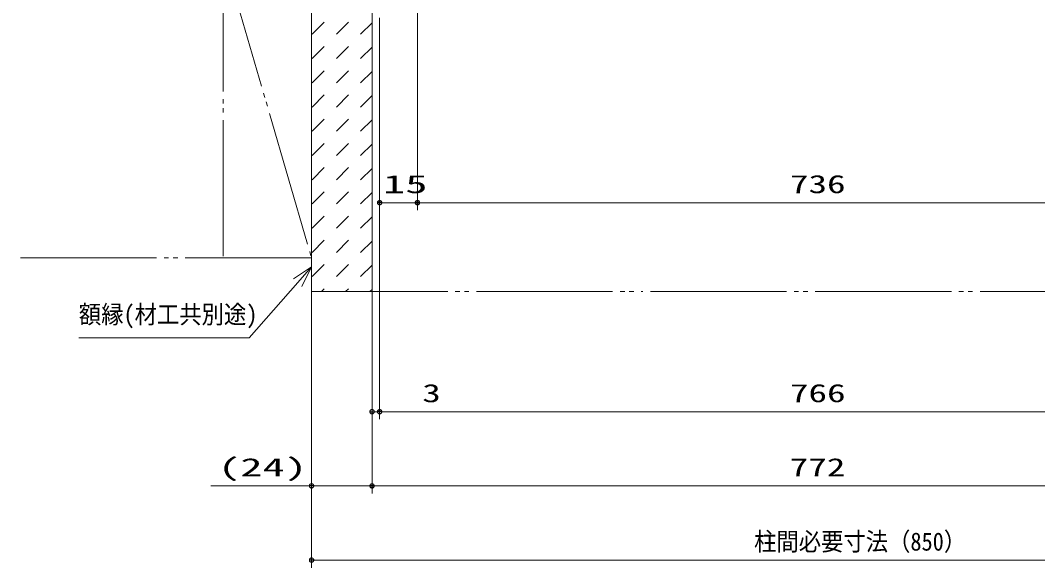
# Model space of a CAD drawing. Units: millimetres on the paper. Extents: x -305 to 305, y -152 to 152.
# Drawn here: x -121.7 to 12.8, y 0.1 to 72.5 of the extents above; entities that cross this region are included whole.
import ezdxf
from ezdxf.enums import TextEntityAlignment as Align

# ---------------------------------------------------------------- set-up
doc = ezdxf.new("R2010")
doc.units = ezdxf.units.MM
doc.linetypes.add('LONG_DOUBLE_CHAIN', pattern=[21.8, 18, -1, 0.6, -0.6, 0.6, -1])
doc.layers.add('0-1_TV', color=7, linetype='Continuous', lineweight=9)
doc.layers.add('0-2_0', color=7, linetype='Continuous', lineweight=9)
doc.styles.add('ＭＳ ゴシック', font='')
doc.styles.get('ＭＳ ゴシック').set_extended_font_data('MS Gothic')

# ---------------------------------------------------------------- blocks, each defined once
blk = doc.blocks.new('_DOTSMALL')
at = {"layer": '0-2_0'}
for p, q in [((0.0746, 0.1), (-0.0746, 0.1)), ((0.1223, -0.0248), (-0.1223, -0.0248))]:
    blk.add_line(p, q, dxfattribs=at)
for points in [[(0.125, 0), (0.124, 0.0157), (0.1211, 0.0311), (0.1162, 0.046), (0.1095, 0.0602), (0.1011, 0.0735), (0.0911, 0.0856), (0.0797, 0.0963), (0.067, 0.1055), (0.0532, 0.1131), (0.0386, 0.1189), (0.0234, 0.1228), (0.0078, 0.1248), (-0.0078, 0.1248), (-0.0234, 0.1228), (-0.0386, 0.1189), (-0.0532, 0.1131), (-0.067, 0.1055), (-0.0797, 0.0963), (-0.0911, 0.0856), (-0.1011, 0.0735), (-0.1095, 0.0602), (-0.1162, 0.046), (-0.1211, 0.0311), (-0.124, 0.0157), (-0.125, 0), (0, 0)], [(-0.125, 0), (-0.124, -0.0157), (-0.1211, -0.0311), (-0.1162, -0.046), (-0.1095, -0.0602), (-0.1011, -0.0735), (-0.0911, -0.0856), (-0.0797, -0.0963), (-0.067, -0.1055), (-0.0532, -0.1131), (-0.0386, -0.1189), (-0.0234, -0.1228), (-0.0078, -0.1248), (0.0078, -0.1248), (0.0234, -0.1228), (0.0386, -0.1189), (0.0532, -0.1131), (0.067, -0.1055), (0.0797, -0.0963), (0.0911, -0.0856), (0.1011, -0.0735), (0.1095, -0.0602), (0.1162, -0.046), (0.1211, -0.0311), (0.124, -0.0157), (0.125, 0), (0, 0)]]:
    blk.add_lwpolyline(points, close=True, dxfattribs=at)
blk = doc.blocks.new('_OPEN30')
at = {"layer": '0-2_0'}
blk.add_line((0, 0), (-1, 0), dxfattribs=at)
blk.add_lwpolyline([(-1, 0.2679), (0, 0), (-1, -0.2679)], dxfattribs=at)

msp = doc.modelspace()

# ---------------------------------------------------------------- linework, layer by layer
at = {"layer": '0-1_TV', "linetype": 'LONG_DOUBLE_CHAIN'}
for p, q in [((-75.153, 82.15), (-75.153, 36.62)), ((-94.819, 81.117), (-94.819, 41.117)), ((-94.819, 81.117), (-83.152, 41.117)), ((-83.152, 81.117), (-83.152, 36.62)), ((-121.652, 41.117), (-83.152, 41.117)), ((-83.152, 36.62), (-39.353, 36.62)), ((-38.353, 36.625), (18.545, 36.625))]:
    msp.add_line(p, q, dxfattribs=at)
at = {"layer": '0-1_TV'}
for p, q in [((-69.153, 82.884), (-69.153, 47.396)), ((-74.153, 72.884), (-74.153, 19.726)), ((-83.073, 70.68), (-81.47, 72.283)), ((-79.866, 70.68), (-78.262, 72.283)), ((-76.659, 70.68), (-75.153, 72.185)), ((-83.073, 67.472), (-81.47, 69.076)), ((-79.866, 67.472), (-78.262, 69.076)), ((-76.659, 67.472), (-75.153, 68.978)), ((-83.073, 64.265), (-81.47, 65.869)), ((-79.866, 64.265), (-78.262, 65.869)), ((-76.659, 64.265), (-75.153, 65.77)), ((-83.073, 61.058), (-81.47, 62.662)), ((-79.866, 61.058), (-78.262, 62.662)), ((-76.659, 61.058), (-75.153, 62.563)), ((-83.073, 57.851), (-81.47, 59.454)), ((-79.866, 57.851), (-78.262, 59.454)), ((-76.659, 57.851), (-75.153, 59.356)), ((-83.073, 54.644), (-81.47, 56.247)), ((-79.866, 54.644), (-78.262, 56.247)), ((-76.659, 54.644), (-75.153, 56.149)), ((-83.073, 51.436), (-81.47, 53.04)), ((-79.866, 51.436), (-78.262, 53.04)), ((-76.659, 51.436), (-75.153, 52.941)), ((-83.073, 48.229), (-81.47, 49.833)), ((-79.866, 48.229), (-78.262, 49.833)), ((-76.659, 48.229), (-75.153, 49.734)), ((-69.153, 48.396), (-74.153, 48.396)), ((-69.153, 48.396), (-69.153, 47.729)), ((36.013, 48.396), (-69.153, 48.396)), ((-83.073, 45.022), (-81.47, 46.625)), ((-79.866, 45.022), (-78.262, 46.625)), ((-76.659, 45.022), (-75.153, 46.527)), ((-83.073, 41.815), (-81.47, 43.418)), ((-79.866, 41.815), (-78.262, 43.418)), ((-76.659, 41.815), (-75.153, 43.32)), ((-83.073, 38.607), (-81.47, 40.211)), ((-79.866, 38.607), (-78.262, 40.211)), ((-76.659, 38.607), (-75.153, 40.113)), ((-83.152, 36.62), (-83.152, 0.082)), ((-83.152, 36.62), (-83.152, 9.912)), ((-81.853, 36.62), (-81.47, 37.004)), ((-78.646, 36.62), (-78.262, 37.004)), ((-75.439, 36.62), (-75.153, 36.905)), ((-75.153, 36.62), (-75.153, 19.726)), ((-75.153, 36.62), (-75.153, 9.912)), ((-75.153, 36.62), (-75.153, 9.912)), ((-74.153, 20.726), (-75.153, 20.726)), ((-74.153, 20.726), (-65.847, 20.726)), ((-74.153, 20.726), (-74.153, 20.059)), ((41.013, 20.726), (-74.153, 20.726)), ((-83.152, 10.912), (-96.472, 10.912)), ((-75.153, 10.912), (-83.152, 10.912)), ((-80.832, 10.912), (-78.512, 10.912)), ((42.013, 10.912), (-75.153, 10.912)), ((60.013, 1.082), (-83.152, 1.082))]:
    msp.add_line(p, q, dxfattribs=at)
msp.add_lwpolyline([(-83.152, 36.62), (-75.153, 36.62), (-75.153, 77.784), (-83.152, 77.784)], close=True, dxfattribs=at)
msp.add_lwpolyline([(-113.914, 30.522), (-91.414, 30.522), (-84.985, 37.811)], dxfattribs=at)

# ---------------------------------------------------------------- block references
for name, p, xscale, yscale, rotation in [('_DOTSMALL', (-74.153, 48.396), 2.32, 2.32, 180), ('_DOTSMALL', (-69.153, 48.396), 2.32, 2.32, 180), ('_OPEN30', (-83.152, 39.888), 2.77, 2.77, 48.58408), ('_DOTSMALL', (-74.153, 20.726), 2.32, 2.32, 180), ('_DOTSMALL', (-74.153, 20.726), 2.32, 2.32, 180), ('_DOTSMALL', (-83.152, 10.912), 2.32, 2.32, 180), ('_DOTSMALL', (-75.153, 10.912), 2.32, 2.32, 180), ('_DOTSMALL', (-83.152, 1.082), 2.32, 2.32, 180)]:
    msp.add_blockref(name, p, dxfattribs=dict(at, xscale=xscale, yscale=yscale, rotation=rotation))
at = {"layer": '0-1_TV', "xscale": 2.32, "yscale": 2.32}
for p in [(-69.153, 48.396), (-75.153, 20.726), (-75.153, 10.912)]:
    msp.add_blockref('_DOTSMALL', p, dxfattribs=at)

# ---------------------------------------------------------------- texts
at = {"layer": '0-1_TV', "style": 'ＭＳ ゴシック'}
for s, width, p in [('15', 1.8, (-73.709, 48.933)), ('736', 1.5, (-19.904, 48.933)), ('額縁(材工共別途)', 0.9, (-113.914, 31.683)), ('3', 1.5, (-68.513, 21.263)), ('766', 1.5, (-19.904, 21.263)), ('(24)', 1.8, (-95.522, 11.45)), ('772', 1.5, (-19.942, 11.45)), ('柱間必要寸法（850）', 0.9, (-24.642, 1.619))]:
    msp.add_text(s, height=2.405, dxfattribs=dict(at, width=width)).set_placement(p, align=Align.BOTTOM_LEFT)

doc.saveas('drawing.dxf')
